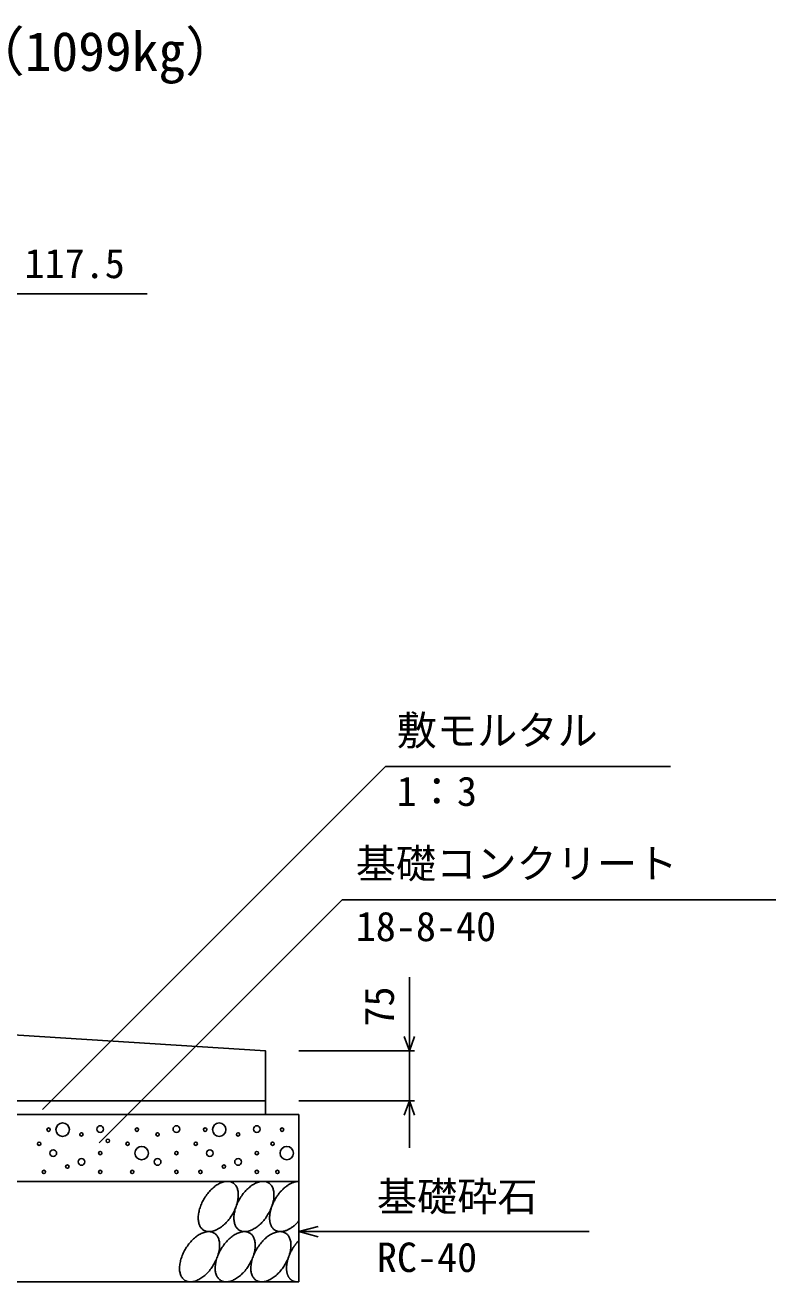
# Model space of a CAD drawing. Units: millimetres, scale not verified. Extents: x -25200 to 25200, y -8910 to 8910.
# Drawn here: x 12969 to 14089, y 1816 to 3692 of the extents above; entities that cross this region are included whole.
import ezdxf
from ezdxf.enums import TextEntityAlignment as Align

# ---------------------------------------------------------------- set-up
doc = ezdxf.new("R2010")
doc.units = ezdxf.units.MM
doc.header["$LTSCALE"] = 30
for name, color, linetype, lineweight in [('0-0_DIM', 7, 'Continuous', 25), ('0-2_HATCH', 6, 'Continuous', 25), ('0-5_OUTLINE', 3, 'Continuous', 25), ('0-6_TXT', 7, 'Continuous', 25)]:
    doc.layers.add(name, color=color, linetype=linetype, lineweight=lineweight)
doc.styles.add('ＭＳ ゴシック', font='')
doc.styles.get('ＭＳ ゴシック').set_extended_font_data('MS Gothic')

msp = doc.modelspace()

# ---------------------------------------------------------------- linework, layer by layer
at = {"layer": '0-0_DIM'}
for p, q in [((13150.66, 3291.3), (12927.28, 3291.3)), ((13506.43, 2585.44), (12994.74, 2073.76)), ((13506.43, 2585.44), (13931.73, 2585.44)), ((13442.1, 2386.78), (13079.13, 2023.81)), ((13442.1, 2386.78), (14088.97, 2386.78)), ((13542.28, 2161.3), (13542.28, 2271.19)), ((13549.78, 2161.3), (13377.28, 2161.3)), ((13542.28, 2161.3), (13542.28, 2086.3)), ((13549.78, 2086.3), (13377.28, 2086.3)), ((13542.28, 2016.3), (13542.28, 2086.3)), ((13377.28, 1891.3), (13406.26, 1899.06)), ((13377.28, 1891.3), (13810.59, 1891.3)), ((13377.28, 1891.3), (13406.26, 1883.53))]:
    msp.add_line(p, q, dxfattribs=at)
for points in [[(13549.97, 2182.44), (13542.28, 2161.3), (13534.58, 2182.44)], [(13534.58, 2065.15), (13542.28, 2086.3), (13549.97, 2065.15)]]:
    msp.add_lwpolyline(points, dxfattribs=at)
at = {"layer": '0-2_HATCH'}
for points in [[(13278.78, 1964.08), (13277.78, 1964.66), (13276.68, 1965.15), (13275.58, 1965.56), (13274.38, 1965.87), (13273.18, 1966.1), (13271.98, 1966.23), (13270.68, 1966.28), (13269.38, 1966.23), (13267.98, 1966.1), (13266.58, 1965.87), (13265.18, 1965.56), (13263.78, 1965.15), (13262.38, 1964.66), (13260.88, 1964.09), (13259.48, 1963.42), (13257.98, 1962.68), (13256.48, 1961.85), (13255.08, 1960.94), (13253.58, 1959.96), (13252.08, 1958.9), (13250.68, 1957.77), (13249.28, 1956.56), (13247.88, 1955.29), (13246.48, 1953.96), (13245.08, 1952.57), (13243.78, 1951.12), (13242.48, 1949.61), (13241.18, 1948.06), (13239.98, 1946.46), (13238.78, 1944.81), (13237.68, 1943.13), (13236.58, 1941.41), (13235.48, 1939.66), (13234.48, 1937.89), (13233.58, 1936.09), (13232.68, 1934.28), (13231.88, 1932.45), (13231.08, 1930.62), (13230.38, 1928.78)], [(13253.08, 1893.47), (13254.58, 1894.13), (13256.08, 1894.88), (13257.48, 1895.7), (13258.98, 1896.61), (13260.48, 1897.6), (13261.88, 1898.66), (13263.28, 1899.79), (13264.78, 1900.99), (13266.18, 1902.26), (13267.58, 1903.59), (13268.88, 1904.99), (13270.28, 1906.44), (13271.58, 1907.94), (13272.78, 1909.5), (13274.08, 1911.1), (13275.18, 1912.74), (13276.38, 1914.42), (13277.48, 1916.14), (13278.48, 1917.89), (13279.48, 1919.66), (13280.48, 1921.46), (13281.28, 1923.27), (13282.18, 1925.1), (13282.88, 1926.94), (13283.58, 1928.78), (13284.28, 1930.62), (13284.78, 1932.45), (13285.28, 1934.28), (13285.78, 1936.09), (13286.08, 1937.89), (13286.38, 1939.66), (13286.68, 1941.41), (13286.78, 1943.13), (13286.88, 1944.81), (13286.88, 1946.45), (13286.88, 1948.05), (13286.68, 1949.61), (13286.48, 1951.11), (13286.18, 1952.57)], [(13286.18, 1952.57), (13285.88, 1953.96), (13285.48, 1955.29), (13284.98, 1956.56), (13284.48, 1957.76), (13283.78, 1958.9), (13283.18, 1959.96), (13282.38, 1960.94), (13281.58, 1961.85), (13280.68, 1962.68), (13279.78, 1963.42), (13278.78, 1964.08)], [(13331.98, 1964.08), (13330.98, 1964.66), (13329.88, 1965.15), (13328.78, 1965.56), (13327.58, 1965.87), (13326.38, 1966.1), (13325.18, 1966.23), (13323.88, 1966.28), (13322.58, 1966.23), (13321.18, 1966.1), (13319.78, 1965.87), (13318.38, 1965.56), (13316.98, 1965.15), (13315.58, 1964.66), (13314.08, 1964.09), (13312.68, 1963.42), (13311.18, 1962.68), (13309.68, 1961.85), (13308.28, 1960.94), (13306.78, 1959.96), (13305.28, 1958.9), (13303.88, 1957.77), (13302.48, 1956.56), (13301.08, 1955.29), (13299.68, 1953.96), (13298.28, 1952.57), (13296.98, 1951.12), (13295.68, 1949.61), (13294.38, 1948.06), (13293.18, 1946.46), (13291.98, 1944.81), (13290.88, 1943.13), (13289.78, 1941.41), (13288.68, 1939.66), (13287.68, 1937.89), (13286.78, 1936.09), (13285.88, 1934.28), (13285.08, 1932.45), (13284.28, 1930.62), (13283.58, 1928.78)], [(13306.28, 1893.47), (13307.78, 1894.13), (13309.28, 1894.88), (13310.68, 1895.7), (13312.18, 1896.61), (13313.68, 1897.6), (13315.08, 1898.66), (13316.58, 1899.79), (13317.98, 1900.99), (13319.38, 1902.26), (13320.78, 1903.59), (13322.08, 1904.99), (13323.48, 1906.44), (13324.78, 1907.94), (13325.98, 1909.5), (13327.28, 1911.1), (13328.38, 1912.74), (13329.58, 1914.42), (13330.68, 1916.14), (13331.68, 1917.89), (13332.68, 1919.66), (13333.68, 1921.46), (13334.48, 1923.27), (13335.38, 1925.1), (13336.08, 1926.94), (13336.78, 1928.78), (13337.48, 1930.62), (13337.98, 1932.45), (13338.58, 1934.28), (13338.98, 1936.09), (13339.38, 1937.89), (13339.68, 1939.66), (13339.88, 1941.41), (13339.98, 1943.13), (13340.08, 1944.81), (13340.08, 1946.45), (13340.08, 1948.05), (13339.88, 1949.61), (13339.68, 1951.11), (13339.48, 1952.57)], [(13339.48, 1952.57), (13339.08, 1953.96), (13338.68, 1955.29), (13338.18, 1956.56), (13337.68, 1957.76), (13336.98, 1958.9), (13336.38, 1959.96), (13335.58, 1960.94), (13334.78, 1961.85), (13333.88, 1962.68), (13332.98, 1963.42), (13331.98, 1964.08)], [(13377.28, 1966.28), (13376.38, 1966.27), (13375.58, 1966.22), (13374.68, 1966.13), (13373.78, 1966.01), (13372.88, 1965.84), (13371.98, 1965.64), (13371.08, 1965.4), (13370.08, 1965.12), (13369.18, 1964.81), (13368.18, 1964.46), (13367.28, 1964.07), (13366.28, 1963.64), (13365.38, 1963.18), (13364.38, 1962.69), (13363.48, 1962.16), (13362.48, 1961.59), (13361.48, 1960.99), (13360.58, 1960.36), (13359.58, 1959.7), (13358.68, 1959), (13357.68, 1958.27), (13356.78, 1957.51), (13355.88, 1956.73), (13354.98, 1955.91), (13353.98, 1955.07), (13353.08, 1954.19), (13352.18, 1953.3), (13351.38, 1952.38), (13350.48, 1951.43), (13349.58, 1950.46), (13348.78, 1949.47), (13347.98, 1948.45), (13347.08, 1947.42), (13346.28, 1946.37), (13345.58, 1945.29), (13344.78, 1944.21), (13344.08, 1943.1), (13343.28, 1941.98), (13342.58, 1940.85)], [(13342.58, 1940.85), (13341.98, 1939.71), (13341.28, 1938.55), (13340.68, 1937.38), (13340.08, 1936.21), (13339.48, 1935.03), (13338.88, 1933.84), (13338.38, 1932.64), (13337.88, 1931.45), (13337.38, 1930.25), (13336.88, 1929.04), (13336.48, 1927.84), (13336.08, 1926.64), (13335.68, 1925.44), (13335.38, 1924.24), (13335.08, 1923.05), (13334.78, 1921.87), (13334.48, 1920.69), (13334.28, 1919.52), (13334.08, 1918.36), (13333.88, 1917.21), (13333.78, 1916.07), (13333.68, 1914.94), (13333.58, 1913.83), (13333.58, 1912.74), (13333.48, 1911.66), (13333.58, 1910.6), (13333.58, 1909.56), (13333.68, 1908.53), (13333.78, 1907.53), (13333.88, 1906.55), (13334.08, 1905.59), (13334.28, 1904.66), (13334.48, 1903.75), (13334.78, 1902.87), (13335.08, 1902.01), (13335.38, 1901.18), (13335.68, 1900.38), (13336.08, 1899.61), (13336.48, 1898.87)], [(13230.38, 1928.78), (13229.78, 1926.94), (13229.18, 1925.1), (13228.68, 1923.28), (13228.28, 1921.46), (13227.88, 1919.67), (13227.58, 1917.89), (13227.38, 1916.15), (13227.18, 1914.43), (13227.08, 1912.75), (13227.08, 1911.1), (13227.18, 1909.5), (13227.28, 1907.94), (13227.48, 1906.44), (13227.78, 1904.99), (13228.08, 1903.59), (13228.58, 1902.26), (13228.98, 1900.99), (13229.58, 1899.79), (13230.18, 1898.66), (13230.88, 1897.6), (13231.58, 1896.61), (13232.38, 1895.71), (13233.28, 1894.88), (13234.18, 1894.13), (13235.18, 1893.47), (13236.18, 1892.89), (13237.28, 1892.4), (13238.38, 1892), (13239.58, 1891.68), (13240.78, 1891.46), (13242.08, 1891.32), (13243.38, 1891.28), (13244.68, 1891.32), (13245.98, 1891.46), (13247.38, 1891.68), (13248.78, 1892), (13250.18, 1892.4), (13251.68, 1892.89), (13253.08, 1893.47)], [(13283.58, 1928.78), (13282.98, 1926.94), (13282.38, 1925.1), (13281.88, 1923.28), (13281.48, 1921.46), (13281.08, 1919.67), (13280.78, 1917.89), (13280.58, 1916.15), (13280.38, 1914.43), (13280.28, 1912.75), (13280.28, 1911.1), (13280.38, 1909.5), (13280.48, 1907.94), (13280.68, 1906.44), (13280.98, 1904.99), (13281.38, 1903.59), (13281.78, 1902.26), (13282.28, 1900.99), (13282.78, 1899.79), (13283.38, 1898.66), (13284.08, 1897.6), (13284.78, 1896.61), (13285.68, 1895.71), (13286.48, 1894.88), (13287.38, 1894.13), (13288.38, 1893.47), (13289.38, 1892.89), (13290.48, 1892.4), (13291.68, 1892), (13292.78, 1891.68), (13293.98, 1891.46), (13295.28, 1891.32), (13296.58, 1891.28), (13297.88, 1891.32), (13299.28, 1891.46), (13300.58, 1891.68), (13301.98, 1892), (13303.48, 1892.4), (13304.88, 1892.89), (13306.28, 1893.47)], [(13336.48, 1898.87), (13336.88, 1898.16), (13337.38, 1897.48), (13337.88, 1896.84), (13338.38, 1896.22), (13338.88, 1895.64), (13339.48, 1895.1), (13340.08, 1894.59), (13340.68, 1894.11), (13341.28, 1893.67), (13341.98, 1893.26), (13342.58, 1892.9), (13343.28, 1892.57), (13344.08, 1892.27), (13344.78, 1892.01), (13345.58, 1891.8), (13346.28, 1891.62), (13347.08, 1891.47), (13347.98, 1891.37), (13348.78, 1891.3), (13349.58, 1891.28), (13350.48, 1891.29), (13351.38, 1891.34), (13352.18, 1891.43), (13353.08, 1891.56), (13353.98, 1891.72), (13354.98, 1891.92), (13355.88, 1892.17), (13356.78, 1892.45), (13357.68, 1892.76), (13358.68, 1893.12), (13359.58, 1893.51), (13360.58, 1893.93), (13361.48, 1894.4), (13362.48, 1894.89), (13363.48, 1895.43), (13364.38, 1895.99), (13365.38, 1896.59), (13366.28, 1897.23), (13367.28, 1897.89)], [(13367.28, 1897.89), (13368.18, 1898.59), (13369.18, 1899.32), (13370.08, 1900.08), (13371.08, 1900.87), (13371.98, 1901.69), (13372.88, 1902.53), (13373.78, 1903.4), (13374.68, 1904.3), (13375.58, 1905.23), (13376.38, 1906.17), (13377.28, 1907.14)], [(13250.98, 1889.09), (13249.88, 1889.67), (13248.78, 1890.16), (13247.68, 1890.57), (13246.48, 1890.88), (13245.28, 1891.11), (13244.08, 1891.24), (13242.78, 1891.29), (13241.48, 1891.24), (13240.08, 1891.11), (13238.68, 1890.88), (13237.28, 1890.57), (13235.88, 1890.16), (13234.48, 1889.67), (13232.98, 1889.1), (13231.58, 1888.43), (13230.08, 1887.69), (13228.58, 1886.86), (13227.18, 1885.95), (13225.68, 1884.97), (13224.28, 1883.91), (13222.78, 1882.78), (13221.38, 1881.57), (13219.98, 1880.3), (13218.58, 1878.97), (13217.18, 1877.58), (13215.88, 1876.13), (13214.58, 1874.62), (13213.28, 1873.07), (13212.08, 1871.47), (13210.88, 1869.82), (13209.78, 1868.14), (13208.68, 1866.42), (13207.58, 1864.67), (13206.58, 1862.9), (13205.68, 1861.1), (13204.78, 1859.29), (13203.98, 1857.46), (13203.18, 1855.63), (13202.48, 1853.79)], [(13225.18, 1818.48), (13226.68, 1819.14), (13228.18, 1819.89), (13229.58, 1820.71), (13231.08, 1821.62), (13232.58, 1822.61), (13233.98, 1823.67), (13235.48, 1824.8), (13236.88, 1826), (13238.28, 1827.27), (13239.68, 1828.6), (13240.98, 1830), (13242.38, 1831.45), (13243.68, 1832.95), (13244.88, 1834.51), (13246.18, 1836.11), (13247.28, 1837.75), (13248.48, 1839.43), (13249.58, 1841.15), (13250.58, 1842.9), (13251.58, 1844.67), (13252.58, 1846.47), (13253.38, 1848.28), (13254.28, 1850.11), (13254.98, 1851.94), (13255.68, 1853.78), (13256.38, 1855.62), (13256.88, 1857.46), (13257.48, 1859.29), (13257.88, 1861.1), (13258.28, 1862.9), (13258.58, 1864.67), (13258.78, 1866.42), (13258.88, 1868.14), (13258.98, 1869.82), (13258.98, 1871.46), (13258.98, 1873.06), (13258.78, 1874.62), (13258.58, 1876.12), (13258.38, 1877.57)], [(13258.38, 1877.57), (13257.98, 1878.97), (13257.58, 1880.3), (13257.08, 1881.57), (13256.58, 1882.77), (13255.88, 1883.91), (13255.28, 1884.97), (13254.48, 1885.95), (13253.68, 1886.86), (13252.78, 1887.69), (13251.88, 1888.43), (13250.98, 1889.09)], [(13304.18, 1889.09), (13303.08, 1889.67), (13301.98, 1890.16), (13300.88, 1890.57), (13299.78, 1890.88), (13298.48, 1891.11), (13297.28, 1891.24), (13295.98, 1891.29), (13294.68, 1891.24), (13293.28, 1891.11), (13291.88, 1890.88), (13290.48, 1890.57), (13289.08, 1890.16), (13287.68, 1889.67), (13286.18, 1889.1), (13284.78, 1888.43), (13283.28, 1887.69), (13281.78, 1886.86), (13280.38, 1885.95), (13278.88, 1884.97), (13277.48, 1883.91), (13275.98, 1882.78), (13274.58, 1881.57), (13273.18, 1880.3), (13271.78, 1878.97), (13270.38, 1877.58), (13269.08, 1876.13), (13267.78, 1874.62), (13266.48, 1873.07), (13265.28, 1871.47), (13264.08, 1869.82), (13262.98, 1868.14), (13261.88, 1866.42), (13260.78, 1864.67), (13259.88, 1862.9), (13258.88, 1861.1), (13257.98, 1859.29), (13257.18, 1857.46), (13256.38, 1855.63), (13255.68, 1853.79)], [(13278.48, 1818.48), (13279.88, 1819.14), (13281.38, 1819.89), (13282.78, 1820.71), (13284.28, 1821.62), (13285.78, 1822.61), (13287.18, 1823.67), (13288.68, 1824.8), (13290.08, 1826), (13291.48, 1827.27), (13292.88, 1828.6), (13294.18, 1830), (13295.58, 1831.45), (13296.88, 1832.95), (13298.08, 1834.51), (13299.38, 1836.11), (13300.58, 1837.75), (13301.68, 1839.43), (13302.78, 1841.15), (13303.78, 1842.9), (13304.78, 1844.67), (13305.78, 1846.47), (13306.68, 1848.28), (13307.48, 1850.11), (13308.18, 1851.94), (13308.88, 1853.78), (13309.58, 1855.62), (13310.18, 1857.46), (13310.68, 1859.29), (13311.08, 1861.1), (13311.48, 1862.9), (13311.78, 1864.67), (13311.98, 1866.42), (13312.08, 1868.14), (13312.18, 1869.82), (13312.18, 1871.46), (13312.18, 1873.06), (13311.98, 1874.62), (13311.78, 1876.12), (13311.58, 1877.57)], [(13311.58, 1877.57), (13311.18, 1878.97), (13310.78, 1880.3), (13310.28, 1881.57), (13309.78, 1882.77), (13309.18, 1883.91), (13308.48, 1884.97), (13307.68, 1885.95), (13306.88, 1886.86), (13306.08, 1887.69), (13305.08, 1888.43), (13304.18, 1889.09)], [(13357.38, 1889.09), (13356.28, 1889.67), (13355.28, 1890.16), (13354.08, 1890.57), (13352.98, 1890.88), (13351.68, 1891.11), (13350.48, 1891.24), (13349.18, 1891.29), (13347.88, 1891.24), (13346.48, 1891.11), (13345.18, 1890.88), (13343.78, 1890.57), (13342.28, 1890.16), (13340.88, 1889.67), (13339.38, 1889.1), (13337.98, 1888.43), (13336.48, 1887.69), (13335.08, 1886.86), (13333.58, 1885.95), (13332.08, 1884.97), (13330.68, 1883.91), (13329.18, 1882.78), (13327.78, 1881.57), (13326.38, 1880.3), (13324.98, 1878.97), (13323.58, 1877.58), (13322.28, 1876.13), (13320.98, 1874.62), (13319.78, 1873.07), (13318.48, 1871.47), (13317.28, 1869.82), (13316.18, 1868.14), (13315.08, 1866.42), (13314.08, 1864.67), (13313.08, 1862.9), (13312.08, 1861.1), (13311.18, 1859.29), (13310.38, 1857.46), (13309.68, 1855.63), (13308.88, 1853.79)], [(13331.68, 1818.48), (13333.08, 1819.14), (13334.58, 1819.89), (13336.08, 1820.71), (13337.48, 1821.62), (13338.98, 1822.61), (13340.38, 1823.67), (13341.88, 1824.8), (13343.28, 1826), (13344.68, 1827.27), (13346.08, 1828.6), (13347.48, 1830), (13348.78, 1831.45), (13350.08, 1832.95), (13351.38, 1834.51), (13352.58, 1836.11), (13353.78, 1837.75), (13354.88, 1839.43), (13355.98, 1841.15), (13356.98, 1842.9), (13357.98, 1844.67), (13358.98, 1846.47), (13359.88, 1848.28), (13360.68, 1850.11), (13361.48, 1851.94), (13362.18, 1853.78), (13362.78, 1855.62), (13363.38, 1857.46), (13363.88, 1859.29), (13364.28, 1861.1), (13364.68, 1862.9), (13364.98, 1864.67), (13365.18, 1866.42), (13365.38, 1868.14), (13365.38, 1869.82), (13365.48, 1871.46), (13365.38, 1873.06), (13365.28, 1874.62), (13365.08, 1876.12), (13364.78, 1877.57)], [(13364.78, 1877.57), (13364.38, 1878.97), (13363.98, 1880.3), (13363.48, 1881.57), (13362.98, 1882.77), (13362.38, 1883.91), (13361.68, 1884.97), (13360.88, 1885.95), (13360.08, 1886.86), (13359.28, 1887.69), (13358.28, 1888.43), (13357.38, 1889.09)], [(13377.28, 1878.04), (13376.78, 1877.51), (13376.28, 1876.97), (13375.78, 1876.43), (13375.28, 1875.87), (13374.78, 1875.31), (13374.28, 1874.74), (13373.78, 1874.17), (13373.38, 1873.59), (13372.88, 1873), (13372.38, 1872.4), (13371.98, 1871.8), (13371.48, 1871.19), (13371.08, 1870.58), (13370.58, 1869.96), (13370.18, 1869.33), (13369.78, 1868.7), (13369.38, 1868.07), (13368.88, 1867.43), (13368.48, 1866.78), (13368.08, 1866.13), (13367.68, 1865.48), (13367.38, 1864.82), (13366.98, 1864.16), (13366.58, 1863.49), (13366.18, 1862.83), (13365.88, 1862.16), (13365.48, 1861.48), (13365.18, 1860.8), (13364.78, 1860.13), (13364.48, 1859.45), (13364.18, 1858.76), (13363.88, 1858.08), (13363.58, 1857.39), (13363.28, 1856.7), (13362.98, 1856.02), (13362.68, 1855.33), (13362.48, 1854.64), (13362.18, 1853.95), (13361.98, 1853.26)], [(13202.48, 1853.79), (13201.88, 1851.95), (13201.28, 1850.11), (13200.78, 1848.29), (13200.38, 1846.47), (13199.98, 1844.68), (13199.68, 1842.9), (13199.48, 1841.15), (13199.28, 1839.44), (13199.18, 1837.75), (13199.18, 1836.11), (13199.28, 1834.51), (13199.38, 1832.95), (13199.58, 1831.45), (13199.88, 1830), (13200.28, 1828.6), (13200.68, 1827.27), (13201.18, 1826), (13201.68, 1824.8), (13202.28, 1823.67), (13202.98, 1822.61), (13203.78, 1821.62), (13204.58, 1820.72), (13205.38, 1819.89), (13206.28, 1819.14), (13207.28, 1818.48), (13208.38, 1817.9), (13209.38, 1817.41), (13210.58, 1817.01), (13211.68, 1816.69), (13212.88, 1816.47), (13214.18, 1816.33), (13215.48, 1816.29), (13216.78, 1816.33), (13218.18, 1816.47), (13219.48, 1816.69), (13220.88, 1817.01), (13222.38, 1817.41), (13223.78, 1817.9), (13225.18, 1818.48)], [(13255.68, 1853.79), (13255.08, 1851.95), (13254.48, 1850.11), (13253.98, 1848.29), (13253.58, 1846.47), (13253.18, 1844.68), (13252.88, 1842.9), (13252.68, 1841.15), (13252.48, 1839.44), (13252.48, 1837.75), (13252.38, 1836.11), (13252.48, 1834.51), (13252.58, 1832.95), (13252.78, 1831.45), (13253.08, 1830), (13253.48, 1828.6), (13253.88, 1827.27), (13254.38, 1826), (13254.88, 1824.8), (13255.48, 1823.67), (13256.18, 1822.61), (13256.98, 1821.62), (13257.78, 1820.72), (13258.58, 1819.89), (13259.58, 1819.14), (13260.48, 1818.48), (13261.58, 1817.9), (13262.58, 1817.41), (13263.78, 1817.01), (13264.88, 1816.69), (13266.18, 1816.47), (13267.38, 1816.33), (13268.68, 1816.29), (13269.98, 1816.33), (13271.38, 1816.47), (13272.68, 1816.69), (13274.08, 1817.01), (13275.58, 1817.41), (13276.98, 1817.9), (13278.48, 1818.48)], [(13308.88, 1853.79), (13308.28, 1851.95), (13307.68, 1850.11), (13307.18, 1848.29), (13306.78, 1846.47), (13306.38, 1844.68), (13306.08, 1842.9), (13305.88, 1841.15), (13305.78, 1839.44), (13305.68, 1837.75), (13305.68, 1836.11), (13305.68, 1834.51), (13305.78, 1832.95), (13306.08, 1831.45), (13306.28, 1830), (13306.68, 1828.6), (13307.08, 1827.27), (13307.58, 1826), (13308.08, 1824.8), (13308.68, 1823.67), (13309.38, 1822.61), (13310.18, 1821.62), (13310.98, 1820.72), (13311.78, 1819.89), (13312.78, 1819.14), (13313.68, 1818.48), (13314.78, 1817.9), (13315.78, 1817.41), (13316.98, 1817.01), (13318.08, 1816.69), (13319.38, 1816.47), (13320.58, 1816.33), (13321.88, 1816.29), (13323.18, 1816.33), (13324.58, 1816.47), (13325.98, 1816.69), (13327.38, 1817.01), (13328.78, 1817.41), (13330.18, 1817.9), (13331.68, 1818.48)], [(13361.98, 1853.26), (13361.68, 1852.57), (13361.48, 1851.88), (13361.28, 1851.19), (13361.08, 1850.5), (13360.88, 1849.82), (13360.68, 1849.13), (13360.48, 1848.45), (13360.28, 1847.77), (13360.08, 1847.09), (13359.98, 1846.41), (13359.78, 1845.73), (13359.68, 1845.06), (13359.58, 1844.39), (13359.48, 1843.72), (13359.38, 1843.06), (13359.28, 1842.4), (13359.18, 1841.75), (13359.08, 1841.1), (13358.98, 1840.45), (13358.98, 1839.81), (13358.88, 1839.17), (13358.88, 1838.54), (13358.88, 1837.91), (13358.88, 1837.29), (13358.88, 1836.67), (13358.88, 1836.06), (13358.88, 1835.45), (13358.88, 1834.85), (13358.88, 1834.26), (13358.98, 1833.68), (13358.98, 1833.1), (13359.08, 1832.53), (13359.18, 1831.96), (13359.28, 1831.4), (13359.38, 1830.85), (13359.48, 1830.31), (13359.58, 1829.78), (13359.68, 1829.25), (13359.78, 1828.73)], [(13359.78, 1828.73), (13359.98, 1828.23), (13360.08, 1827.73), (13360.28, 1827.23), (13360.48, 1826.75), (13360.68, 1826.28), (13360.88, 1825.81), (13361.08, 1825.36), (13361.28, 1824.91), (13361.48, 1824.48), (13361.68, 1824.05), (13361.98, 1823.64), (13362.18, 1823.23), (13362.48, 1822.84), (13362.68, 1822.45), (13362.98, 1822.08), (13363.28, 1821.72), (13363.58, 1821.36), (13363.88, 1821.02), (13364.18, 1820.69), (13364.48, 1820.37), (13364.78, 1820.07), (13365.18, 1819.77), (13365.48, 1819.49), (13365.88, 1819.21), (13366.18, 1818.95), (13366.58, 1818.7), (13366.98, 1818.46), (13367.38, 1818.24), (13367.68, 1818.03), (13368.08, 1817.82), (13368.48, 1817.63), (13368.88, 1817.46), (13369.38, 1817.29), (13369.78, 1817.14), (13370.18, 1817), (13370.58, 1816.87), (13371.08, 1816.76), (13371.48, 1816.65), (13371.98, 1816.56)], [(13371.98, 1816.56), (13372.38, 1816.49), (13372.88, 1816.42), (13373.38, 1816.37), (13373.78, 1816.33), (13374.28, 1816.3), (13374.78, 1816.29), (13375.28, 1816.29), (13375.78, 1816.3), (13376.28, 1816.32), (13376.78, 1816.36), (13377.28, 1816.41)]]:
    msp.add_lwpolyline(points, dxfattribs=at)
for centre, radius in [((13003.75, 2043.47), 2.5), ((13024.78, 2043.47), 10), ((13080.85, 2044.35), 5), ((13135.67, 2043.47), 2.5), ((13194.52, 2044.35), 5), ((13237.41, 2043.47), 2.5), ((13258.44, 2043.47), 10), ((13314.52, 2044.35), 5), ((13352.14, 2043.47), 2.5), ((13052.81, 2036.47), 2.5), ((13092.19, 2026.78), 2.5), ((13166.48, 2036.47), 2.5), ((13286.48, 2036.47), 2.5), ((12989.73, 2022.46), 2.5), ((13010.76, 2008.46), 5), ((13080.85, 2008.46), 2.5), ((13121.65, 2022.46), 2.5), ((13142.68, 2008.46), 10), ((13194.52, 2008.46), 2.5), ((13223.39, 2022.46), 2.5), ((13244.42, 2008.46), 5), ((13314.52, 2008.46), 2.5), ((13338.12, 2022.46), 2.5), ((13359.15, 2008.46), 10), ((13031.78, 1988.32), 2.5), ((13052.81, 1995.32), 5), ((13166.48, 1995.32), 5), ((13265.45, 1988.32), 2.5), ((13286.48, 1995.32), 5), ((12996.74, 1980.44), 2.5), ((13080.85, 1980.44), 2.5), ((13128.66, 1980.44), 2.5), ((13194.52, 1980.44), 2.5), ((13230.4, 1980.44), 2.5), ((13314.52, 1980.44), 2.5), ((13345.13, 1980.44), 2.5)]:
    msp.add_circle(centre, radius, dxfattribs=at)
at = {"layer": '0-5_OUTLINE'}
for p, q in [((13327.28, 2086.3), (12392.28, 2086.3)), ((13377.28, 2066.3), (12342.28, 2066.3)), ((13377.28, 2066.3), (13377.28, 1816.3)), ((13377.28, 1966.3), (12342.28, 1966.3)), ((13377.28, 1816.3), (12342.28, 1816.3))]:
    msp.add_line(p, q, dxfattribs=at)
msp.add_lwpolyline([(12927.28, 2186.3), (13327.28, 2161.3), (13327.28, 2066.3)], dxfattribs=at)

# ---------------------------------------------------------------- texts
at = {"layer": '0-0_DIM', "style": 'ＭＳ ゴシック'}
for s, p in [('117.5', (12967.89, 3301.3)), ('敷モルタル', (13523.17, 2604.18)), ('1：3', (13523.17, 2513.49)), ('基礎コンクリート', (13462.1, 2405.51)), ('18-8-40', (13462.1, 2311.7)), ('基礎砕石', (13493.6, 1908.47)), ('RC-40', (13493.6, 1817.78))]:
    msp.add_text(s, height=43.99, dxfattribs=at).set_placement(p, align=Align.BOTTOM_LEFT)
msp.add_text('75', height=43.99, rotation=90, dxfattribs=at).set_placement((13532.28, 2197.3), align=Align.BOTTOM_LEFT)
at = {"layer": '0-6_TXT', "style": 'ＭＳ ゴシック'}
msp.add_text('（1099kg）', height=58.65, dxfattribs=at).set_placement((12888.15, 3606.08), align=Align.BOTTOM_LEFT)

doc.saveas('drawing.dxf')
